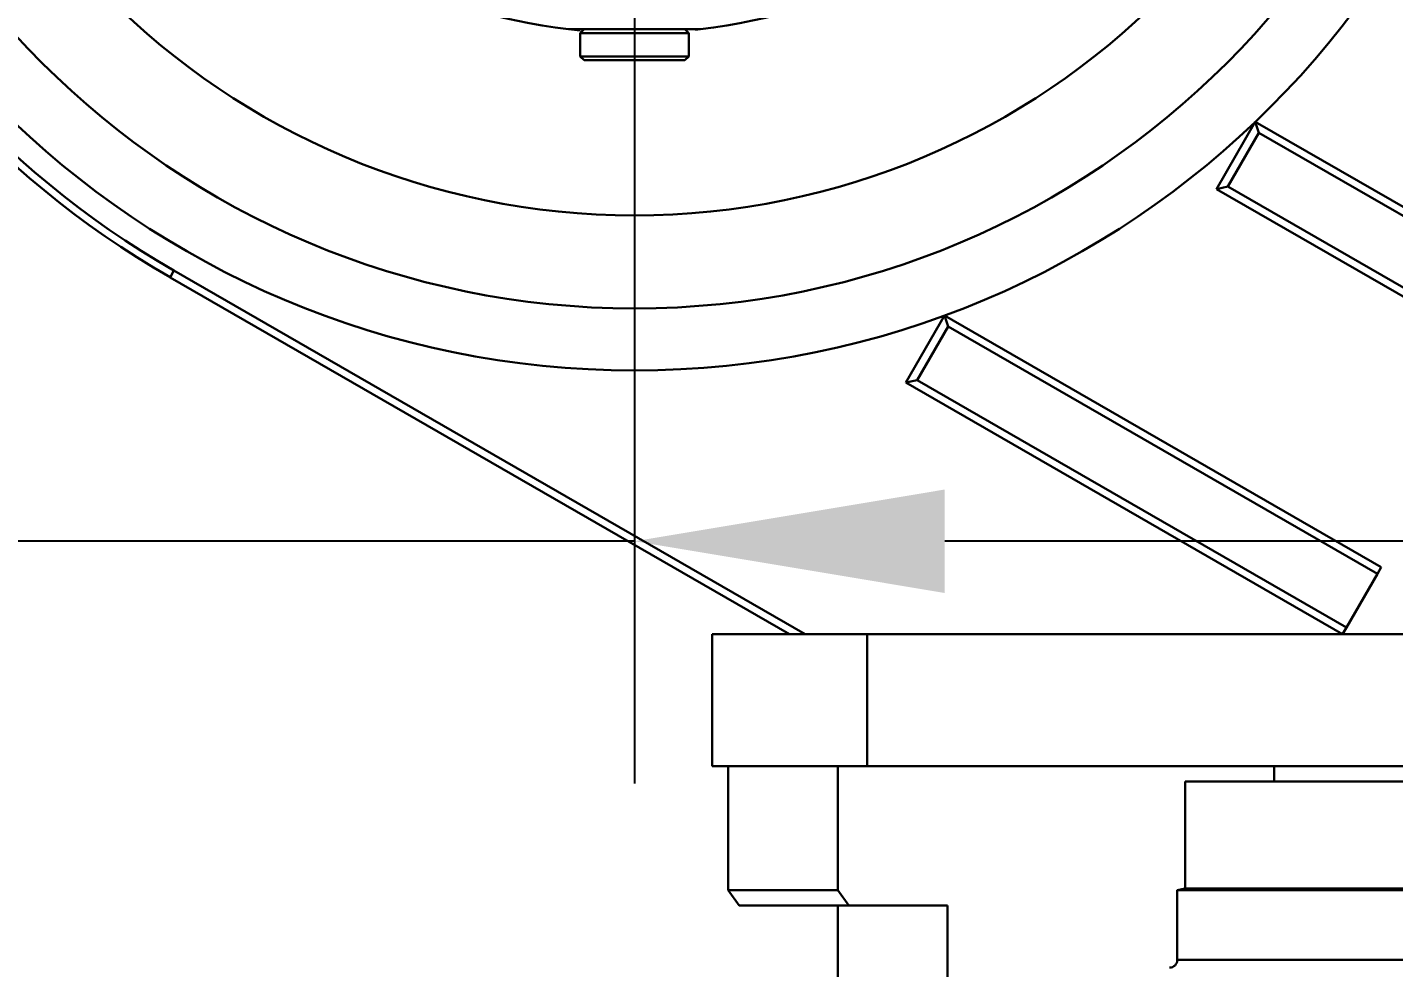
# Model space of a CAD drawing. Header units: millimetres. Extents: x 8 to 22425, y -1213 to 4973.
# Drawn here: x 10027 to 10203.2, y 3556.1 to 3677.3 of the extents above; entities that cross this region are included whole.
import ezdxf

# ---------------------------------------------------------------- set-up
doc = ezdxf.new("R2010")
doc.units = ezdxf.units.MM
doc.header["$PDSIZE"] = -1
doc.styles.get("Standard").update_dxf_attribs({"font": 'hyswlongfangsong.ttf'})
doc.dimstyles.new('ISO-25', dxfattribs={"dimscale": 25, "dimtxt": 3.5, "dimasz": 1.6, "dimexe": 1.25, "dimexo": 0.625, "dimtad": 1, "dimdec": 0, "dimzin": 9, "dimdsep": 46, "dimtxsty": 'Standard', "dimcen": 2.5, "dimadec": 0, "dimazin": 2, "dimtfac": 1, "dimtdec": 0, "dimtofl": 0, "dimtmove": 0, "dimatfit": 3, "dimfxl": 1, "dimarcsym": 0})

# ---------------------------------------------------------------- blocks, each defined once
blk = doc.blocks.new('*D170')
at = {"color": 0, "lineweight": -2, "transparency": 16777216}
for p, q in [((10120.92, 3749.07), (10816.81, 3749.07)), ((10785.56, 3709.07), (10785.56, 3165.07)), ((10540.92, 3125.07), (10816.81, 3125.07))]:
    blk.add_line(p, q, dxfattribs=at)
at = {"color": 0, "transparency": 16777216}
for points in [[(10778.89, 3709.07), (10792.22, 3709.07), (10785.56, 3749.07)], [(10778.89, 3165.07), (10792.22, 3165.07), (10785.56, 3125.07)]]:
    blk.add_solid(points, dxfattribs=at)
at = {"layer": 'Defpoints', "color": 0, "transparency": 16777216}
for p in [(10105.3, 3749.07), (10525.3, 3125.07), (10785.56, 3125.07)]:
    blk.add_point(p, dxfattribs=at)
at = {"color": 0, "transparency": 16777216, "insert": (10726.18, 3457.98), "char_height": 87.5, "attachment_point": 5, "rotation": 90}
blk.add_mtext('624', dxfattribs=at)
blk = doc.blocks.new('*D171')
at = {"color": 0, "lineweight": -2, "transparency": 16777216}
for p, q in [((10105.3, 3733.44), (10105.3, 3579.8)), ((10255.3, 3568.49), (10255.3, 3642.3)), ((10105.3, 3611.05), (9867.77, 3611.05)), ((10215.3, 3611.05), (10145.3, 3611.05))]:
    blk.add_line(p, q, dxfattribs=at)
at = {"color": 0, "transparency": 16777216}
for points in [[(10145.3, 3617.72), (10145.3, 3604.38), (10105.3, 3611.05)], [(10215.3, 3617.72), (10215.3, 3604.38), (10255.3, 3611.05)]]:
    blk.add_solid(points, dxfattribs=at)
at = {"layer": 'Defpoints', "color": 0, "transparency": 16777216}
for p in [(10105.3, 3749.07), (10255.3, 3611.05), (10255.3, 3552.87)]:
    blk.add_point(p, dxfattribs=at)
at = {"color": 0, "transparency": 16777216, "insert": (9939.68, 3670.42), "char_height": 87.5, "attachment_point": 5}
blk.add_mtext('150', dxfattribs=at)
blk = doc.blocks.new('*D162')
at = {"color": 0, "lineweight": -2, "transparency": 16777216}
for p, q in [((9685.71, 3587.56), (9685.71, 2655.95)), ((10255.3, 3537.24), (10255.3, 2655.95)), ((10215.3, 2687.2), (9725.71, 2687.2))]:
    blk.add_line(p, q, dxfattribs=at)
at = {"color": 0, "transparency": 16777216}
for points in [[(9725.71, 2693.87), (9725.71, 2680.54), (9685.71, 2687.2)], [(10215.3, 2693.87), (10215.3, 2680.54), (10255.3, 2687.2)]]:
    blk.add_solid(points, dxfattribs=at)
at = {"layer": 'Defpoints', "color": 0, "transparency": 16777216}
for p in [(9685.71, 3603.18), (10255.3, 3552.87), (9685.71, 2687.2)]:
    blk.add_point(p, dxfattribs=at)
at = {"color": 0, "transparency": 16777216, "insert": (9970.5, 2746.58), "char_height": 87.5, "attachment_point": 5}
blk.add_mtext('570', dxfattribs=at)
blk = doc.blocks.new('*D164')
at = {"color": 0, "lineweight": -2, "transparency": 16777216}
for p, q in [((8741.62, 3571.79), (8741.62, 2271.34)), ((10255.3, 3537.24), (10255.3, 2271.34)), ((10215.3, 2302.59), (8781.62, 2302.59))]:
    blk.add_line(p, q, dxfattribs=at)
at = {"color": 0, "transparency": 16777216}
for points in [[(8781.62, 2309.26), (8781.62, 2295.93), (8741.62, 2302.59)], [(10215.3, 2309.26), (10215.3, 2295.93), (10255.3, 2302.59)]]:
    blk.add_solid(points, dxfattribs=at)
at = {"layer": 'Defpoints', "color": 0, "transparency": 16777216}
for p in [(8741.62, 3587.41), (10255.3, 3552.87), (8741.62, 2302.59)]:
    blk.add_point(p, dxfattribs=at)
at = {"color": 0, "transparency": 16777216, "insert": (9529.11, 2361.97), "char_height": 87.5, "attachment_point": 5}
blk.add_mtext('1514', dxfattribs=at)
blk = doc.blocks.new('*D166')
at = {"color": 0, "lineweight": -2, "transparency": 16777216}
for p, q in [((9326.47, 4493.01), (8516.99, 4493.01)), ((8548.24, 3165.07), (8548.24, 4453.01)), ((10149.67, 3125.07), (8516.99, 3125.07))]:
    blk.add_line(p, q, dxfattribs=at)
at = {"color": 0, "transparency": 16777216}
for points in [[(8541.57, 4453.01), (8554.91, 4453.01), (8548.24, 4493.01)], [(8541.57, 3165.07), (8554.91, 3165.07), (8548.24, 3125.07)]]:
    blk.add_solid(points, dxfattribs=at)
at = {"layer": 'Defpoints', "color": 0, "transparency": 16777216}
for p in [(8548.24, 4493.01), (9342.1, 4493.01), (10165.3, 3125.07)]:
    blk.add_point(p, dxfattribs=at)
at = {"color": 0, "transparency": 16777216, "insert": (8488.87, 3809.04), "char_height": 87.5, "attachment_point": 5, "rotation": 90}
blk.add_mtext('1368', dxfattribs=at)

msp = doc.modelspace()

# ---------------------------------------------------------------- linework, layer by layer
at = {"color": 161, "lineweight": 30, "true_color": 0x67adff}
for p, q in [((10098.3, 3676.91), (10096.79, 3677.07)), ((10098.79, 3677.07), (10098.29, 3676.57)), ((10098.29, 3676.57), (10098.29, 3673.57)), ((10112.29, 3676.57), (10111.79, 3677.07)), ((10112.29, 3673.57), (10112.29, 3676.57)), ((10113.79, 3677.07), (10113.18, 3677)), ((10098.29, 3673.57), (10098.79, 3673.07)), ((10111.79, 3673.07), (10112.29, 3673.57)), ((10180.37, 3656.46), (10185.36, 3665.13)), ((10185.36, 3665.13), (10285.02, 3607.73)), ((10185.36, 3665.13), (10185.8, 3663.73)), ((10185.36, 3665.13), (10185.36, 3665.13)), ((10185.8, 3663.73), (10181.8, 3656.79)), ((10284.52, 3606.87), (10185.8, 3663.73)), ((10181.8, 3656.79), (10180.37, 3656.46)), ((10280.03, 3599.07), (10180.37, 3656.46)), ((10180.37, 3656.46), (10180.37, 3656.46)), ((10181.8, 3656.79), (10280.52, 3599.93)), ((10045.41, 3645.08), (10045.91, 3645.95)), ((10045.91, 3645.95), (10127.3, 3599.07)), ((10125.3, 3599.07), (10045.41, 3645.08)), ((10140.29, 3631.51), (10145.27, 3640.17)), ((10145.77, 3638.74), (10141.77, 3631.81)), ((10145.27, 3640.17), (10145.77, 3638.74)), ((10145.27, 3640.17), (10145.28, 3640.17)), ((10145.28, 3640.17), (10201.6, 3607.73)), ((10201.1, 3606.87), (10145.77, 3638.74)), ((10141.77, 3631.81), (10140.29, 3631.51)), ((10196.61, 3599.07), (10140.29, 3631.51)), ((10140.29, 3631.51), (10140.29, 3631.51)), ((10141.77, 3631.81), (10197.11, 3599.93)), ((10201.1, 3606.87), (10197.11, 3599.93)), ((10201.6, 3607.73), (10201.1, 3606.87)), ((10197.11, 3599.93), (10196.61, 3599.07)), ((10115.3, 3599.07), (10135.3, 3599.07)), ((10115.3, 3582.07), (10115.3, 3599.07)), ((10135.3, 3599.07), (10135.3, 3582.07)), ((10135.3, 3599.07), (10375.3, 3599.07)), ((10115.3, 3582.07), (10135.3, 3582.07)), ((10117.36, 3582.07), (10117.36, 3566.07)), ((10131.51, 3582.07), (10131.51, 3566.07)), ((10375.3, 3582.07), (10135.3, 3582.07)), ((10187.8, 3582.07), (10187.8, 3580.07)), ((10176.3, 3580.07), (10176.3, 3566.27)), ((10176.3, 3580.07), (10255.3, 3580.07)), ((10117.36, 3566.07), (10131.51, 3566.07)), ((10118.78, 3564.07), (10117.36, 3566.07)), ((10131.51, 3566.07), (10132.92, 3564.07)), ((10176.3, 3566.27), (10175.3, 3566.07)), ((10175.3, 3566.07), (10175.3, 3557.07)), ((10175.3, 3566.07), (10335.3, 3566.07)), ((10176.3, 3566.27), (10255.3, 3566.27)), ((10132.92, 3564.07), (10118.78, 3564.07)), ((10131.51, 3564.07), (10131.51, 3521.07)), ((10145.65, 3564.07), (10132.92, 3564.07)), ((10145.65, 3564.07), (10145.65, 3532.07)), ((10175.3, 3557.07), (10255.3, 3557.07))]:
    msp.add_line(p, q, dxfattribs=at)
at = {"color": 161, "lineweight": 30, "true_color": 0x67adff, "flags": 128}
for points in [[(10112.29, 3676.57), (10112.19, 3676.57), (10111.76, 3676.57), (10111, 3676.57), (10109.95, 3676.57), (10108.67, 3676.57), (10107.22, 3676.57), (10105.68, 3676.57), (10104.11, 3676.57), (10102.6, 3676.57), (10101.23, 3676.57), (10100.07, 3676.57), (10099.16, 3676.57), (10098.56, 3676.57), (10098.3, 3676.57), (10098.29, 3676.57)], [(10098.29, 3673.57), (10098.3, 3673.57), (10098.56, 3673.57), (10099.16, 3673.57), (10100.07, 3673.57), (10101.23, 3673.57), (10102.6, 3673.57), (10104.11, 3673.57), (10105.68, 3673.57), (10107.22, 3673.57), (10108.67, 3673.57)], [(10108.43, 3673.07), (10107.03, 3673.07), (10105.54, 3673.07), (10104.04, 3673.07), (10102.6, 3673.07), (10101.31, 3673.07), (10100.23, 3673.07), (10099.43, 3673.07), (10098.94, 3673.07), (10098.79, 3673.07)], [(10111.79, 3673.07), (10111.73, 3673.07), (10111.35, 3673.07), (10110.65, 3673.07), (10109.66, 3673.07), (10108.43, 3673.07)], [(10108.67, 3673.57), (10109.95, 3673.57), (10111, 3673.57), (10111.76, 3673.57), (10112.19, 3673.57), (10112.29, 3673.57)]]:
    msp.add_lwpolyline(points, dxfattribs=at)
at = {"color": 161, "lineweight": 30, "true_color": 0x67adff}
for radius in [116, 108, 96]:
    msp.add_circle((10105.3, 3749.07), radius, dxfattribs=at)
for centre, radius, start, end in [((10105.3, 3749.07), 120, 92.388, 240.0597), ((10105.3, 3749.07), 119, 92.4081, 240.0597), ((10105.3, 3749.07), 72.5, 96.7288, 263.263), ((10105.3, 3749.07), 72.5, 276.7288, 83.263), ((10174.3, 3557.07), 1, 270, 0)]:
    msp.add_arc(centre, radius, start, end, dxfattribs=at)
msp.add_open_spline([(10096.79, 3677.07), (10099.43, 3677.07), (10104.75, 3677.07), (10110.44, 3677.07), (10113.45, 3677.07), (10113.79, 3677.07)], degree=3, knots=[0, 0, 0, 0, 0.466443, 0.93857, 1, 1, 1, 1], dxfattribs=at)

# ---------------------------------------------------------------- dimensions: what is measured, and where the dimension line sits
dim = msp.add_linear_dim(base=(8548.24, 4493.01), p1=(10165.3, 3125.07), p2=(9342.1, 4493.01), angle=90, dimstyle='ISO-25')
dim.commit()
dim.dimension.update_dxf_attribs({"geometry": '*D166', "text_midpoint": (8488.87, 3809.04)})
for base, p1, p2, picture, middle in [((10255.3, 3611.05), (10105.3, 3749.07), (10255.3, 3552.87), '*D171', (9939.68, 3611.05)), ((8741.62, 2302.59), (10255.3, 3552.87), (8741.62, 3587.41), '*D164', (9529.11, 2302.59))]:
    dim = msp.add_linear_dim(base=base, p1=p1, p2=p2, dimstyle='ISO-25')
    dim.commit()
    dim.dimension.update_dxf_attribs({"geometry": picture, "text_midpoint": middle, "dimtype": 160})
dim = msp.add_linear_dim(base=(10785.56, 3125.07), p1=(10105.3, 3749.07), p2=(10525.3, 3125.07), angle=90, dimstyle='ISO-25')
dim.commit()
dim.dimension.update_dxf_attribs({"geometry": '*D170', "text_midpoint": (10785.56, 3457.98), "dimtype": 160})
dim = msp.add_linear_dim(base=(9685.71, 2687.2), p1=(10255.3, 3552.87), p2=(9685.71, 3603.18), dimstyle='ISO-25')
dim.commit()
dim.dimension.update_dxf_attribs({"geometry": '*D162', "text_midpoint": (9970.5, 2746.58)})

doc.saveas('drawing.dxf')
